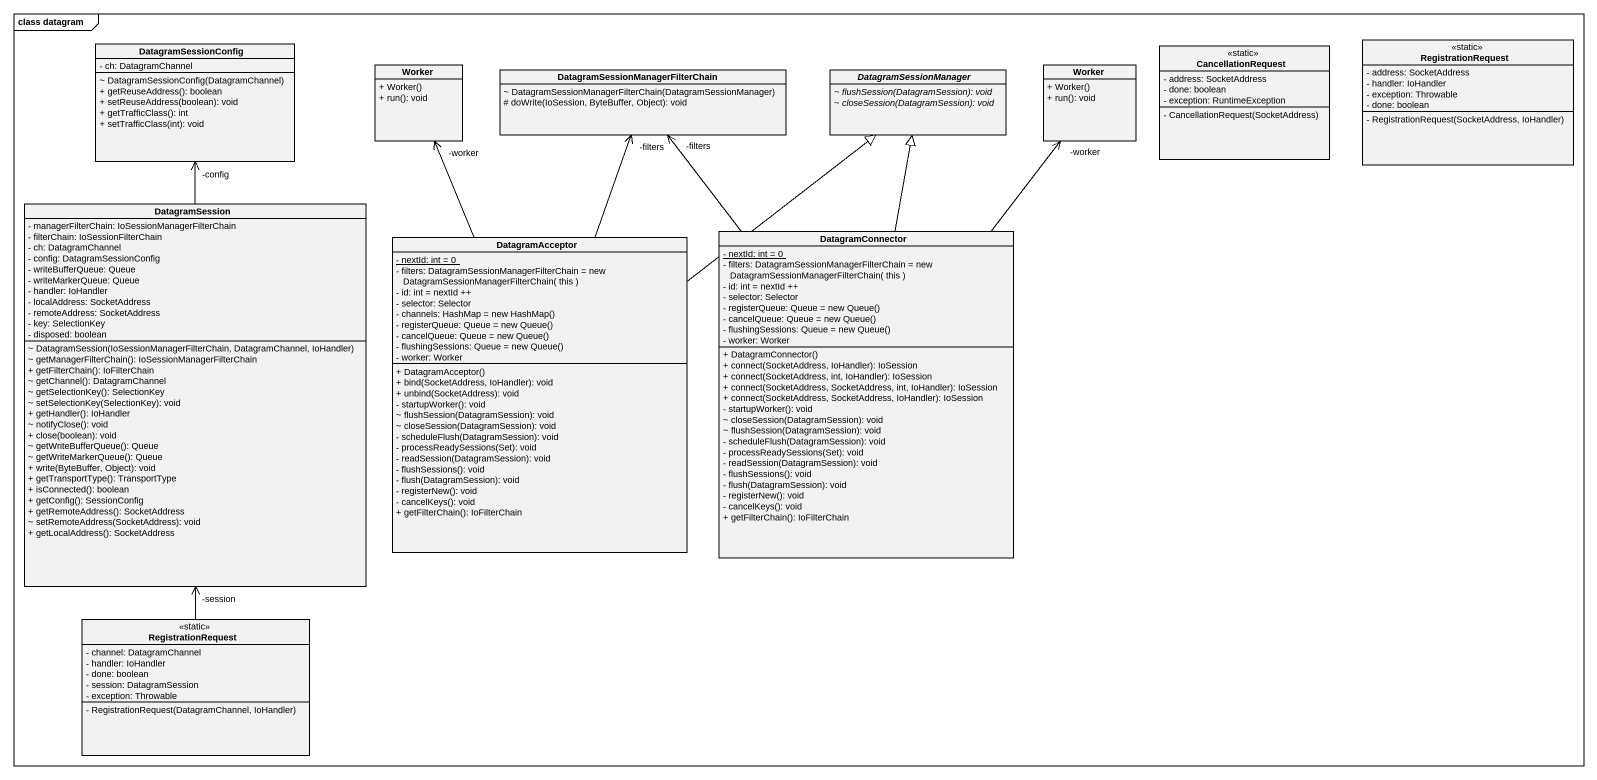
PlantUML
@startuml
mainframe class datagram
hide circle
hide empty members
skinparam classAttributeIconSize 0
class DatagramSessionConfig {
  - ch: DatagramChannel
  ~ DatagramSessionConfig(DatagramChannel)
  + getReuseAddress(): boolean
  + setReuseAddress(boolean): void
  + getTrafficClass(): int
  + setTrafficClass(int): void
}
class Worker {
  + Worker()
  + run(): void
}
class "DatagramSessionManagerFilterChain" as DatagramSessionManagerFilter {
  ~ DatagramSessionManagerFilterChain(DatagramSessionManager)
  # doWrite(IoSession, ByteBuffer, Object): void
}
abstract class DatagramSessionManager {
  {abstract} ~ flushSession(DatagramSession): void
  {abstract} ~ closeSession(DatagramSession): void
}
class "Worker" as Worker_2 {
  + Worker()
  + run(): void
}
class CancellationRequest <<static>> {
  - address: SocketAddress
  - done: boolean
  - exception: RuntimeException
  - CancellationRequest(SocketAddress)
}
class RegistrationRequest <<static>> {
  - address: SocketAddress
  - handler: IoHandler
  - exception: Throwable
  - done: boolean
  - RegistrationRequest(SocketAddress, IoHandler)
}
class DatagramSession {
  - managerFilterChain: IoSessionManagerFilterChain
  - filterChain: IoSessionFilterChain
  - ch: DatagramChannel
  - config: DatagramSessionConfig
  - writeBufferQueue: Queue
  - writeMarkerQueue: Queue
  - handler: IoHandler
  - localAddress: SocketAddress
  - remoteAddress: SocketAddress
  - key: SelectionKey
  - disposed: boolean
  ~ DatagramSession(IoSessionManagerFilterChain, DatagramChannel, IoHandler)
  ~ getManagerFilterChain(): IoSessionManagerFilterChain
  + getFilterChain(): IoFilterChain
  ~ getChannel(): DatagramChannel
  ~ getSelectionKey(): SelectionKey
  ~ setSelectionKey(SelectionKey): void
  + getHandler(): IoHandler
  ~ notifyClose(): void
  + close(boolean): void
  ~ getWriteBufferQueue(): Queue
  ~ getWriteMarkerQueue(): Queue
  + write(ByteBuffer, Object): void
  + getTransportType(): TransportType
  + isConnected(): boolean
  + getConfig(): SessionConfig
  + getRemoteAddress(): SocketAddress
  ~ setRemoteAddress(SocketAddress): void
  + getLocalAddress(): SocketAddress
}
class DatagramAcceptor {
  {static} - nextId: int = 0
  {field} - filters: DatagramSessionManagerFilterChain = new DatagramSessionManagerFilterChain( this )
  - id: int = nextId ++
  - selector: Selector
  {field} - channels: HashMap = new HashMap()
  {field} - registerQueue: Queue = new Queue()
  {field} - cancelQueue: Queue = new Queue()
  {field} - flushingSessions: Queue = new Queue()
  - worker: Worker
  + DatagramAcceptor()
  + bind(SocketAddress, IoHandler): void
  + unbind(SocketAddress): void
  - startupWorker(): void
  ~ flushSession(DatagramSession): void
  ~ closeSession(DatagramSession): void
  - scheduleFlush(DatagramSession): void
  - processReadySessions(Set): void
  - readSession(DatagramSession): void
  - flushSessions(): void
  - flush(DatagramSession): void
  - registerNew(): void
  - cancelKeys(): void
  + getFilterChain(): IoFilterChain
}
class DatagramConnector {
  {static} - nextId: int = 0
  {field} - filters: DatagramSessionManagerFilterChain = new DatagramSessionManagerFilterChain( this )
  - id: int = nextId ++
  - selector: Selector
  {field} - registerQueue: Queue = new Queue()
  {field} - cancelQueue: Queue = new Queue()
  {field} - flushingSessions: Queue = new Queue()
  - worker: Worker
  + DatagramConnector()
  + connect(SocketAddress, IoHandler): IoSession
  + connect(SocketAddress, int, IoHandler): IoSession
  + connect(SocketAddress, SocketAddress, int, IoHandler): IoSession
  + connect(SocketAddress, SocketAddress, IoHandler): IoSession
  - startupWorker(): void
  ~ closeSession(DatagramSession): void
  ~ flushSession(DatagramSession): void
  - scheduleFlush(DatagramSession): void
  - processReadySessions(Set): void
  - readSession(DatagramSession): void
  - flushSessions(): void
  - flush(DatagramSession): void
  - registerNew(): void
  - cancelKeys(): void
  + getFilterChain(): IoFilterChain
}
class "RegistrationRequest" as RegistrationRequest_2 <<static>> {
  - channel: DatagramChannel
  - handler: IoHandler
  - done: boolean
  - session: DatagramSession
  - exception: Throwable
  - RegistrationRequest(DatagramChannel, IoHandler)
}
DatagramSession -up-> "-config" DatagramSessionConfig
DatagramAcceptor -up-> "-worker" Worker
DatagramAcceptor -up-> "-filters" DatagramSessionManagerFilter
DatagramAcceptor -up-|> DatagramSessionManager
DatagramConnector -up-> "-filters" DatagramSessionManagerFilter
DatagramConnector -up-|> DatagramSessionManager
DatagramConnector -up-> "-worker" Worker_2
RegistrationRequest_2 -up-> "-session" DatagramSession
@enduml
